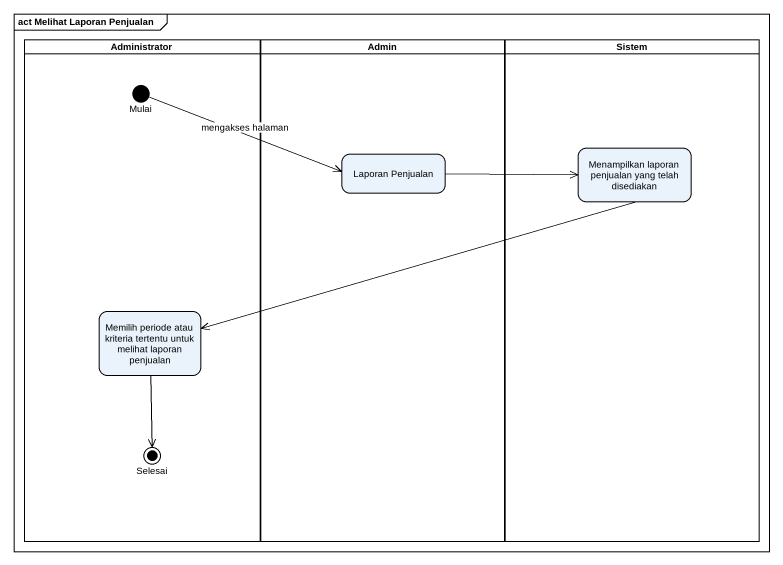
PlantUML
@startuml
mainframe act Melihat Laporan Penjualan
hide empty description
state Administrator <<partition>> {
  state Mulai <<start>>
  state "Memilih periode atau kriteria tertentu untuk melihat laporan penjualan" as Memilih_periode_atau
  state Selesai <<end>>
}
state Admin <<partition>> {
  state "Laporan Penjualan" as Laporan_Penjualan
}
state Sistem <<partition>> {
  state "Menampilkan laporan penjualan yang telah disediakan" as Menampilkan_laporan
}
Mulai -right-> Laporan_Penjualan : mengakses halaman
Menampilkan_laporan -left-> Memilih_periode_atau
Laporan_Penjualan -right-> Menampilkan_laporan
Memilih_periode_atau --> Selesai
@enduml
